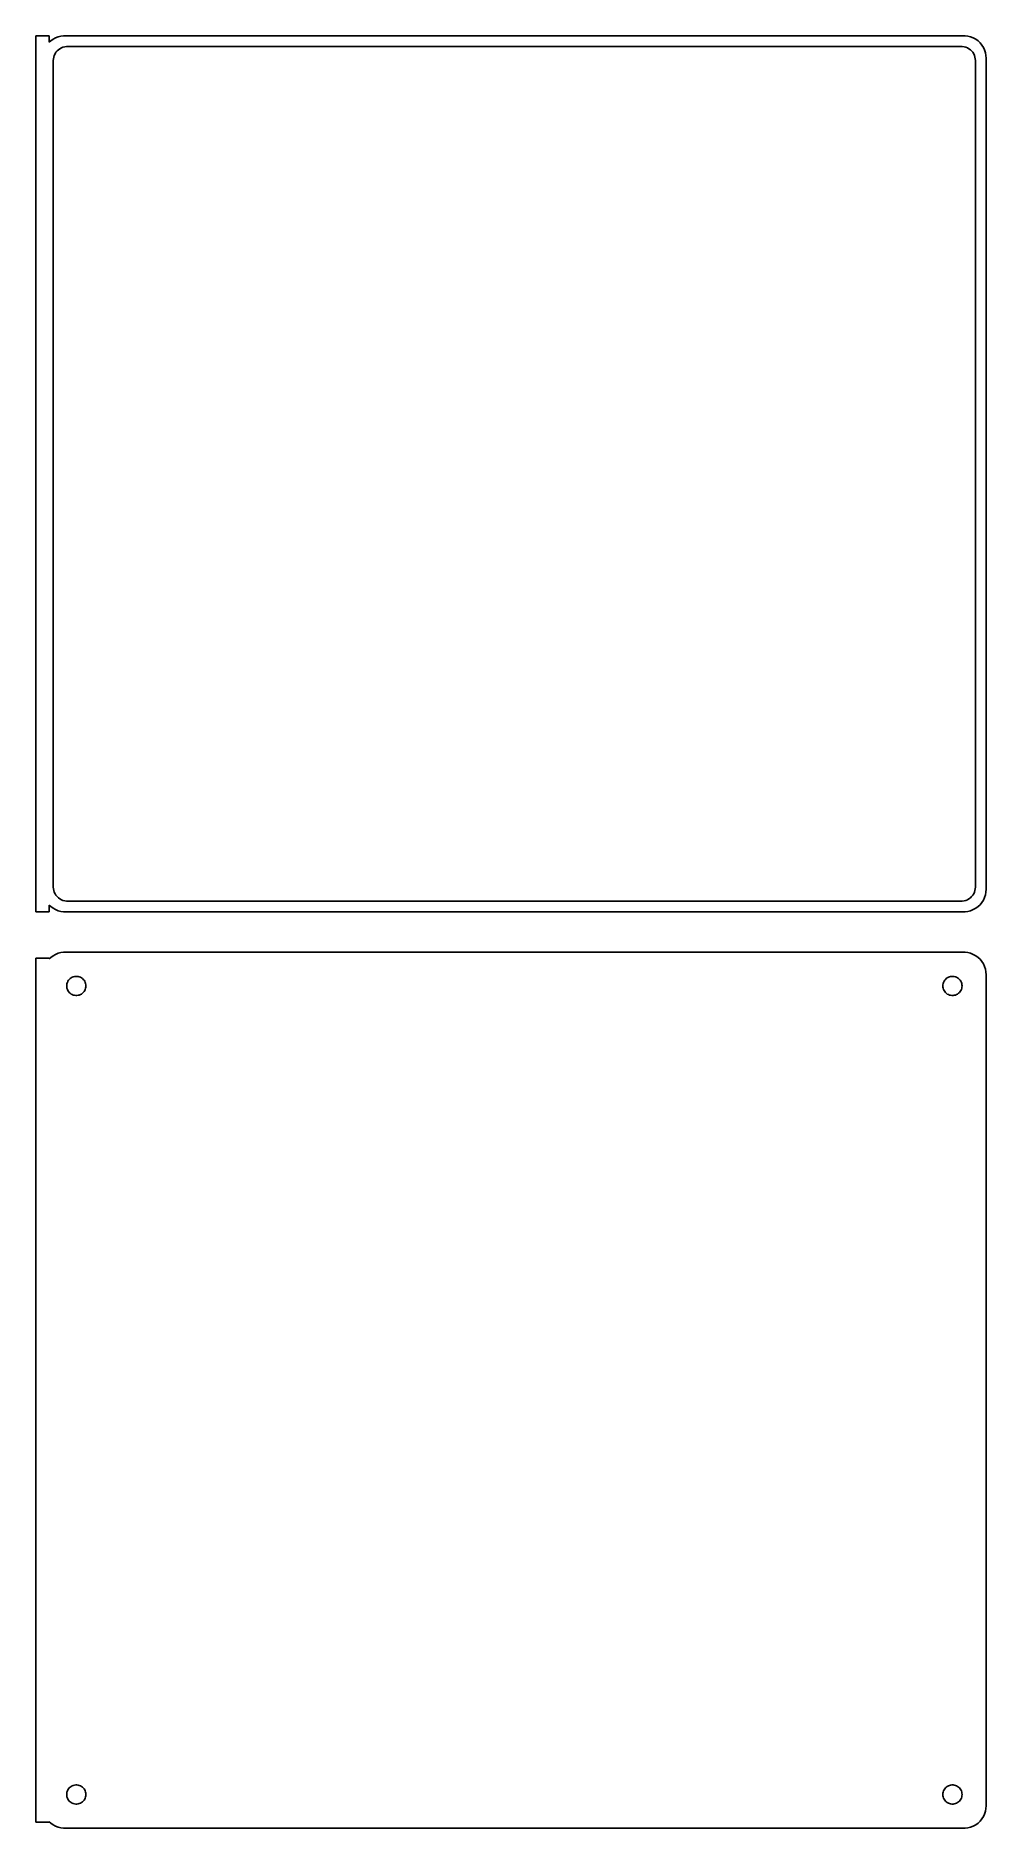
# Model space of a CAD drawing. Header units: metres. Extents: x -106 to 105, y 311 to 709.
import ezdxf

# ---------------------------------------------------------------- set-up
doc = ezdxf.new("R2010")
doc.units = ezdxf.units.M

msp = doc.modelspace()

# ---------------------------------------------------------------- linework, layer by layer
for p, q in [((-103.5, 709.479), (-106.5, 709.479)), ((-106.5, 709.479), (-106.5, 514.521)), ((-103.5, 708.059), (-103.5, 709.479)), ((-103.187, 708.353), (-103.5, 708.059)), ((-102.679, 708.722), (-103.187, 708.353)), ((-102.129, 709.024), (-102.679, 708.722)), ((-101.545, 709.255), (-102.129, 709.024)), ((-101.769, 706.131), (-101.484, 706.399)), ((-100.937, 709.411), (-101.545, 709.255)), ((-101.484, 706.399), (-101.168, 706.628)), ((-101.168, 706.628), (-100.825, 706.817)), ((-100.314, 709.49), (-100.937, 709.411)), ((-100.825, 706.817), (-100.462, 706.961)), ((-100.462, 706.961), (-100.083, 707.058)), ((100.314, 709.49), (-100.314, 709.49)), ((-100.083, 707.058), (-99.6955, 707.107)), ((-99.6955, 707.107), (99.6955, 707.107)), ((99.6955, 707.107), (100.083, 707.058)), ((100.083, 707.058), (100.462, 706.961)), ((100.937, 709.411), (100.314, 709.49)), ((100.462, 706.961), (100.825, 706.817)), ((100.825, 706.817), (101.168, 706.628)), ((101.545, 709.255), (100.937, 709.411)), ((101.168, 706.628), (101.484, 706.399)), ((101.484, 706.399), (101.769, 706.131)), ((102.129, 709.024), (101.545, 709.255)), ((102.679, 708.722), (102.129, 709.024)), ((103.187, 708.353), (102.679, 708.722)), ((103.645, 707.923), (103.187, 708.353)), ((104.045, 707.439), (103.645, 707.923)), ((104.382, 706.909), (104.045, 707.439)), ((104.649, 706.341), (104.382, 706.909)), ((104.843, 705.743), (104.649, 706.341)), ((-102.613, 704), (-102.588, 704.39)), ((-102.613, 520), (-102.613, 704)), ((-102.588, 704.39), (-102.515, 704.774)), ((-102.515, 704.774), (-102.394, 705.146)), ((-102.394, 705.146), (-102.228, 705.5)), ((-102.228, 705.5), (-102.018, 705.83)), ((-102.018, 705.83), (-101.769, 706.131)), ((101.769, 706.131), (102.018, 705.83)), ((102.018, 705.83), (102.228, 705.5)), ((102.228, 705.5), (102.394, 705.146)), ((102.394, 705.146), (102.515, 704.774)), ((102.515, 704.774), (102.588, 704.39)), ((102.588, 704.39), (102.613, 704)), ((102.613, 704), (102.613, 520)), ((104.961, 705.127), (104.843, 705.743)), ((105, 704.5), (104.961, 705.127)), ((105, 519.5), (105, 704.5)), ((-102.588, 519.61), (-102.613, 520)), ((-102.515, 519.226), (-102.588, 519.61)), ((-102.394, 518.854), (-102.515, 519.226)), ((-102.228, 518.5), (-102.394, 518.854)), ((102.394, 518.854), (102.228, 518.5)), ((102.515, 519.226), (102.394, 518.854)), ((102.588, 519.61), (102.515, 519.226)), ((102.613, 520), (102.588, 519.61)), ((104.843, 518.257), (104.961, 518.873)), ((104.961, 518.873), (105, 519.5)), ((-103.5, 514.521), (-103.5, 515.941)), ((-103.5, 515.941), (-103.187, 515.647)), ((-103.187, 515.647), (-102.679, 515.278)), ((-102.679, 515.278), (-102.129, 514.976)), ((-102.018, 518.17), (-102.228, 518.5)), ((-102.129, 514.976), (-101.545, 514.745)), ((-101.769, 517.869), (-102.018, 518.17)), ((-101.484, 517.601), (-101.769, 517.869)), ((-101.545, 514.745), (-100.937, 514.589)), ((-101.168, 517.372), (-101.484, 517.601)), ((-100.825, 517.183), (-101.168, 517.372)), ((-100.462, 517.039), (-100.825, 517.183)), ((-100.083, 516.942), (-100.462, 517.039)), ((-99.6955, 516.893), (-100.083, 516.942)), ((99.6955, 516.893), (-99.6955, 516.893)), ((100.083, 516.942), (99.6955, 516.893)), ((100.462, 517.039), (100.083, 516.942)), ((100.825, 517.183), (100.462, 517.039)), ((101.168, 517.372), (100.825, 517.183)), ((100.937, 514.589), (101.545, 514.745)), ((101.484, 517.601), (101.168, 517.372)), ((101.769, 517.869), (101.484, 517.601)), ((101.545, 514.745), (102.129, 514.976)), ((102.018, 518.17), (101.769, 517.869)), ((102.228, 518.5), (102.018, 518.17)), ((102.129, 514.976), (102.679, 515.278)), ((102.679, 515.278), (103.187, 515.647)), ((103.187, 515.647), (103.645, 516.077)), ((103.645, 516.077), (104.045, 516.561)), ((104.045, 516.561), (104.382, 517.091)), ((104.382, 517.091), (104.649, 517.659)), ((104.649, 517.659), (104.843, 518.257)), ((-106.5, 514.521), (-103.5, 514.521)), ((-100.937, 514.589), (-100.314, 514.51)), ((-100.314, 514.51), (100.314, 514.51)), ((100.314, 514.51), (100.937, 514.589)), ((-103.5, 504.153), (-106.5, 504.153)), ((-106.5, 504.153), (-106.5, 311.847)), ((-103.187, 504.353), (-103.5, 504.059)), ((-103.5, 504.059), (-103.5, 504.153)), ((-102.679, 504.722), (-103.187, 504.353)), ((-102.129, 505.024), (-102.679, 504.722)), ((-101.545, 505.255), (-102.129, 505.024)), ((-100.937, 505.411), (-101.545, 505.255)), ((-100.314, 505.49), (-100.937, 505.411)), ((100.314, 505.49), (-100.314, 505.49)), ((100.937, 505.411), (100.314, 505.49)), ((101.545, 505.255), (100.937, 505.411)), ((102.129, 505.024), (101.545, 505.255)), ((102.679, 504.722), (102.129, 505.024)), ((103.187, 504.353), (102.679, 504.722)), ((103.645, 503.923), (103.187, 504.353)), ((104.045, 503.439), (103.645, 503.923)), ((104.382, 502.909), (104.045, 503.439)), ((104.649, 502.341), (104.382, 502.909)), ((-99.5682, 498.531), (-99.4853, 498.786)), ((-99.4853, 498.786), (-99.3712, 499.029)), ((-99.3712, 499.029), (-99.2275, 499.255)), ((-99.2275, 499.255), (-99.0566, 499.462)), ((-99.0566, 499.462), (-98.8611, 499.645)), ((-98.8611, 499.645), (-98.6441, 499.803)), ((-98.6441, 499.803), (-98.4092, 499.932)), ((-98.4092, 499.932), (-98.1598, 500.031)), ((-98.1598, 500.031), (-97.9001, 500.097)), ((-97.9001, 500.097), (-97.6341, 500.131)), ((-97.6341, 500.131), (-97.3659, 500.131)), ((-97.3659, 500.131), (-97.0999, 500.097)), ((-97.0999, 500.097), (-96.8401, 500.031)), ((-96.8401, 500.031), (-96.5908, 499.932)), ((-96.5908, 499.932), (-96.3559, 499.803)), ((-96.3559, 499.803), (-96.1389, 499.645)), ((-96.1389, 499.645), (-95.9434, 499.462)), ((-95.9434, 499.462), (-95.7725, 499.255)), ((-95.7725, 499.255), (-95.6288, 499.029)), ((-95.6288, 499.029), (-95.5146, 498.786)), ((-95.5146, 498.786), (-95.4318, 498.531)), ((95.4318, 498.531), (95.5146, 498.786)), ((95.5146, 498.786), (95.6288, 499.029)), ((95.6288, 499.029), (95.7725, 499.255)), ((95.7725, 499.255), (95.9434, 499.462)), ((95.9434, 499.462), (96.1389, 499.645)), ((96.1389, 499.645), (96.3559, 499.803)), ((96.3559, 499.803), (96.5908, 499.932)), ((96.5908, 499.932), (96.8401, 500.031)), ((96.8401, 500.031), (97.0999, 500.097)), ((97.0999, 500.097), (97.3659, 500.131)), ((97.3659, 500.131), (97.6341, 500.131)), ((97.6341, 500.131), (97.9001, 500.097)), ((97.9001, 500.097), (98.1598, 500.031)), ((98.1598, 500.031), (98.4092, 499.932)), ((98.4092, 499.932), (98.6441, 499.803)), ((98.6441, 499.803), (98.8611, 499.645)), ((98.8611, 499.645), (99.0566, 499.462)), ((99.0566, 499.462), (99.2275, 499.255)), ((99.2275, 499.255), (99.3712, 499.029)), ((99.3712, 499.029), (99.4853, 498.786)), ((99.4853, 498.786), (99.5682, 498.531)), ((104.843, 501.743), (104.649, 502.341)), ((104.961, 501.127), (104.843, 501.743)), ((105, 500.5), (104.961, 501.127)), ((105, 315.5), (105, 500.5)), ((-99.6353, 498), (-99.6185, 498.268)), ((-99.6185, 497.732), (-99.6353, 498)), ((-99.6185, 498.268), (-99.5682, 498.531)), ((-99.5682, 497.469), (-99.6185, 497.732)), ((-99.4853, 497.214), (-99.5682, 497.469)), ((-99.3712, 496.971), (-99.4853, 497.214)), ((-99.2275, 496.745), (-99.3712, 496.971)), ((-99.0566, 496.538), (-99.2275, 496.745)), ((-98.8611, 496.355), (-99.0566, 496.538)), ((-98.6441, 496.197), (-98.8611, 496.355)), ((-98.4092, 496.068), (-98.6441, 496.197)), ((-98.1598, 495.969), (-98.4092, 496.068)), ((-97.9001, 495.903), (-98.1598, 495.969)), ((-97.6341, 495.869), (-97.9001, 495.903)), ((-97.3659, 495.869), (-97.6341, 495.869)), ((-97.0999, 495.903), (-97.3659, 495.869)), ((-96.8401, 495.969), (-97.0999, 495.903)), ((-96.5908, 496.068), (-96.8401, 495.969)), ((-96.3559, 496.197), (-96.5908, 496.068)), ((-96.1389, 496.355), (-96.3559, 496.197)), ((-95.9434, 496.538), (-96.1389, 496.355)), ((-95.7725, 496.745), (-95.9434, 496.538)), ((-95.6288, 496.971), (-95.7725, 496.745)), ((-95.5146, 497.214), (-95.6288, 496.971)), ((-95.4318, 497.469), (-95.5146, 497.214)), ((-95.4318, 498.531), (-95.3815, 498.268)), ((-95.3815, 497.732), (-95.4318, 497.469)), ((-95.3815, 498.268), (-95.3647, 498)), ((-95.3647, 498), (-95.3815, 497.732)), ((95.3647, 498), (95.3815, 498.268)), ((95.3815, 497.732), (95.3647, 498)), ((95.3815, 498.268), (95.4318, 498.531)), ((95.4318, 497.469), (95.3815, 497.732)), ((95.5146, 497.214), (95.4318, 497.469)), ((95.6288, 496.971), (95.5146, 497.214)), ((95.7725, 496.745), (95.6288, 496.971)), ((95.9434, 496.538), (95.7725, 496.745)), ((96.1389, 496.355), (95.9434, 496.538)), ((96.3559, 496.197), (96.1389, 496.355)), ((96.5908, 496.068), (96.3559, 496.197)), ((96.8401, 495.969), (96.5908, 496.068)), ((97.0999, 495.903), (96.8401, 495.969)), ((97.3659, 495.869), (97.0999, 495.903)), ((97.6341, 495.869), (97.3659, 495.869)), ((97.9001, 495.903), (97.6341, 495.869)), ((98.1598, 495.969), (97.9001, 495.903)), ((98.4092, 496.068), (98.1598, 495.969)), ((98.6441, 496.197), (98.4092, 496.068)), ((98.8611, 496.355), (98.6441, 496.197)), ((99.0566, 496.538), (98.8611, 496.355)), ((99.2275, 496.745), (99.0566, 496.538)), ((99.3712, 496.971), (99.2275, 496.745)), ((99.4853, 497.214), (99.3712, 496.971)), ((99.5682, 497.469), (99.4853, 497.214)), ((99.5682, 498.531), (99.6185, 498.268)), ((99.6185, 497.732), (99.5682, 497.469)), ((99.6185, 498.268), (99.6353, 498)), ((99.6353, 498), (99.6185, 497.732)), ((-99.3712, 319.029), (-99.2275, 319.255)), ((-99.2275, 319.255), (-99.0566, 319.462)), ((-99.0566, 319.462), (-98.8611, 319.645)), ((-98.8611, 319.645), (-98.6441, 319.803)), ((-98.6441, 319.803), (-98.4092, 319.932)), ((-98.4092, 319.932), (-98.1598, 320.031)), ((-98.1598, 320.031), (-97.9001, 320.097)), ((-97.9001, 320.097), (-97.6341, 320.131)), ((-97.6341, 320.131), (-97.3659, 320.131)), ((-97.3659, 320.131), (-97.0999, 320.097)), ((-97.0999, 320.097), (-96.8401, 320.031)), ((-96.8401, 320.031), (-96.5908, 319.932)), ((-96.5908, 319.932), (-96.3559, 319.803)), ((-96.3559, 319.803), (-96.1389, 319.645)), ((-96.1389, 319.645), (-95.9434, 319.462)), ((-95.9434, 319.462), (-95.7725, 319.255)), ((-95.7725, 319.255), (-95.6288, 319.029)), ((95.6288, 319.029), (95.7725, 319.255)), ((95.7725, 319.255), (95.9434, 319.462)), ((95.9434, 319.462), (96.1389, 319.645)), ((96.1389, 319.645), (96.3559, 319.803)), ((96.3559, 319.803), (96.5908, 319.932)), ((96.5908, 319.932), (96.8401, 320.031)), ((96.8401, 320.031), (97.0999, 320.097)), ((97.0999, 320.097), (97.3659, 320.131)), ((97.3659, 320.131), (97.6341, 320.131)), ((97.6341, 320.131), (97.9001, 320.097)), ((97.9001, 320.097), (98.1598, 320.031)), ((98.1598, 320.031), (98.4092, 319.932)), ((98.4092, 319.932), (98.6441, 319.803)), ((98.6441, 319.803), (98.8611, 319.645)), ((98.8611, 319.645), (99.0566, 319.462)), ((99.0566, 319.462), (99.2275, 319.255)), ((99.2275, 319.255), (99.3712, 319.029)), ((-99.6353, 318), (-99.6185, 318.268)), ((-99.6185, 317.732), (-99.6353, 318)), ((-99.6185, 318.268), (-99.5682, 318.531)), ((-99.5682, 317.469), (-99.6185, 317.732)), ((-99.5682, 318.531), (-99.4853, 318.786)), ((-99.4853, 317.214), (-99.5682, 317.469)), ((-99.4853, 318.786), (-99.3712, 319.029)), ((-99.3712, 316.971), (-99.4853, 317.214)), ((-99.2275, 316.745), (-99.3712, 316.971)), ((-99.0566, 316.538), (-99.2275, 316.745)), ((-98.8611, 316.355), (-99.0566, 316.538)), ((-98.6441, 316.197), (-98.8611, 316.355)), ((-98.4092, 316.068), (-98.6441, 316.197)), ((-98.1598, 315.969), (-98.4092, 316.068)), ((-97.9001, 315.903), (-98.1598, 315.969)), ((-97.6341, 315.869), (-97.9001, 315.903)), ((-97.3659, 315.869), (-97.6341, 315.869)), ((-97.0999, 315.903), (-97.3659, 315.869)), ((-96.8401, 315.969), (-97.0999, 315.903)), ((-96.5908, 316.068), (-96.8401, 315.969)), ((-96.3559, 316.197), (-96.5908, 316.068)), ((-96.1389, 316.355), (-96.3559, 316.197)), ((-95.9434, 316.538), (-96.1389, 316.355)), ((-95.7725, 316.745), (-95.9434, 316.538)), ((-95.6288, 316.971), (-95.7725, 316.745)), ((-95.6288, 319.029), (-95.5146, 318.786)), ((-95.5146, 317.214), (-95.6288, 316.971)), ((-95.5146, 318.786), (-95.4318, 318.531)), ((-95.4318, 317.469), (-95.5146, 317.214)), ((-95.4318, 318.531), (-95.3815, 318.268)), ((-95.3815, 317.732), (-95.4318, 317.469)), ((-95.3815, 318.268), (-95.3647, 318)), ((-95.3647, 318), (-95.3815, 317.732)), ((95.3647, 318), (95.3815, 318.268)), ((95.3815, 317.732), (95.3647, 318)), ((95.3815, 318.268), (95.4318, 318.531)), ((95.4318, 317.469), (95.3815, 317.732)), ((95.4318, 318.531), (95.5146, 318.786)), ((95.5146, 317.214), (95.4318, 317.469)), ((95.5146, 318.786), (95.6288, 319.029)), ((95.6288, 316.971), (95.5146, 317.214)), ((95.7725, 316.745), (95.6288, 316.971)), ((95.9434, 316.538), (95.7725, 316.745)), ((96.1389, 316.355), (95.9434, 316.538)), ((96.3559, 316.197), (96.1389, 316.355)), ((96.5908, 316.068), (96.3559, 316.197)), ((96.8401, 315.969), (96.5908, 316.068)), ((97.0999, 315.903), (96.8401, 315.969)), ((97.3659, 315.869), (97.0999, 315.903)), ((97.6341, 315.869), (97.3659, 315.869)), ((97.9001, 315.903), (97.6341, 315.869)), ((98.1598, 315.969), (97.9001, 315.903)), ((98.4092, 316.068), (98.1598, 315.969)), ((98.6441, 316.197), (98.4092, 316.068)), ((98.8611, 316.355), (98.6441, 316.197)), ((99.0566, 316.538), (98.8611, 316.355)), ((99.2275, 316.745), (99.0566, 316.538)), ((99.3712, 316.971), (99.2275, 316.745)), ((99.3712, 319.029), (99.4853, 318.786)), ((99.4853, 317.214), (99.3712, 316.971)), ((99.4853, 318.786), (99.5682, 318.531)), ((99.5682, 317.469), (99.4853, 317.214)), ((99.5682, 318.531), (99.6185, 318.268)), ((99.6185, 317.732), (99.5682, 317.469)), ((99.6185, 318.268), (99.6353, 318)), ((99.6353, 318), (99.6185, 317.732)), ((104.961, 314.873), (105, 315.5)), ((-106.5, 311.847), (-103.5, 311.847)), ((-103.5, 311.847), (-103.5, 311.941)), ((-103.5, 311.941), (-103.187, 311.647)), ((-103.187, 311.647), (-102.679, 311.278)), ((-102.679, 311.278), (-102.129, 310.976)), ((102.129, 310.976), (102.679, 311.278)), ((102.679, 311.278), (103.187, 311.647)), ((103.187, 311.647), (103.645, 312.077)), ((103.645, 312.077), (104.045, 312.561)), ((104.045, 312.561), (104.382, 313.091)), ((104.382, 313.091), (104.649, 313.659)), ((104.649, 313.659), (104.843, 314.257)), ((104.843, 314.257), (104.961, 314.873)), ((-102.129, 310.976), (-101.545, 310.745)), ((-101.545, 310.745), (-100.937, 310.589)), ((-100.937, 310.589), (-100.314, 310.51)), ((-100.314, 310.51), (100.314, 310.51)), ((100.314, 310.51), (100.937, 310.589)), ((100.937, 310.589), (101.545, 310.745)), ((101.545, 310.745), (102.129, 310.976))]:
    msp.add_line(p, q)

doc.saveas('drawing.dxf')
